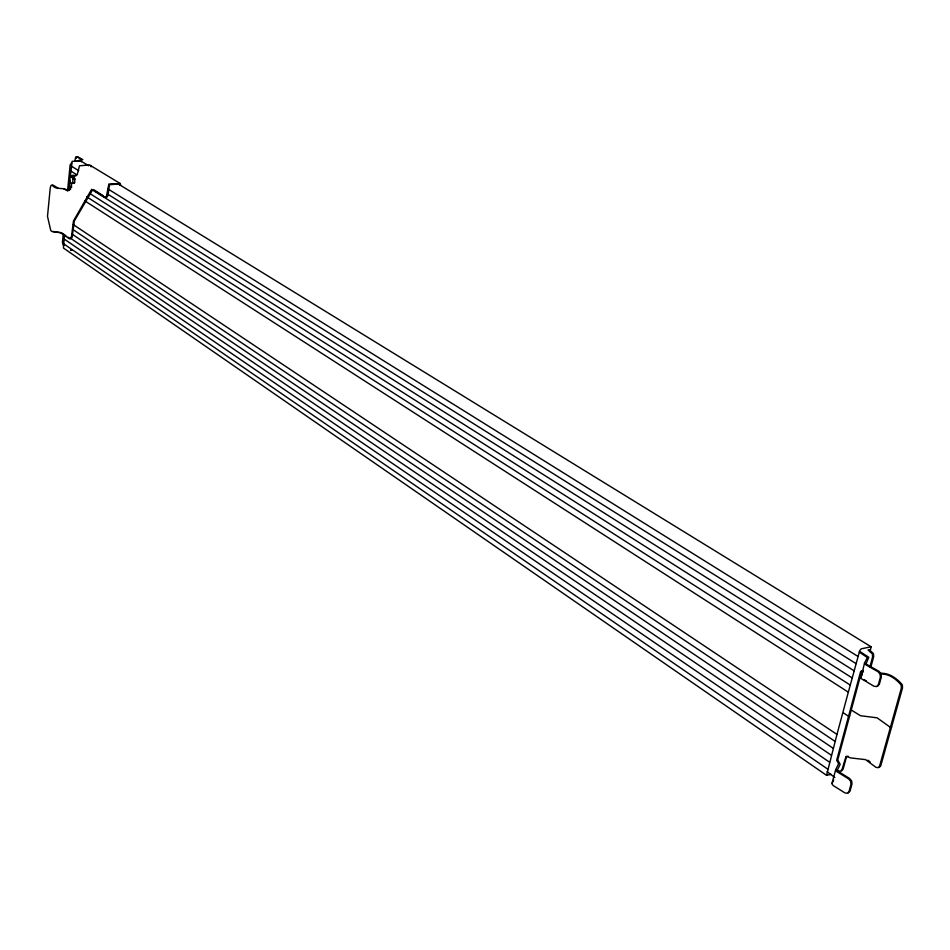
<?xml version="1.0" encoding="UTF-8"?>
<svg xmlns="http://www.w3.org/2000/svg" width="950" height="950" viewBox="0 0 950 950"><rect width="100%" height="100%" fill="white"/><g stroke="black" fill="none" stroke-linecap="round" stroke-linejoin="round"><path stroke-width="1.43" d="M63.27 233.736L62.415 242.286L63.341 245.468M67.557 190.796L70.157 164.777L71.594 163.067M64.398 235.695L63.448 248.057L826.547 775.319L831.084 774.333M74.884 160.906L75.703 156.999L76.724 156.762L81.664 159.374L76.986 161.12M74.539 182.709L74.907 179.016L73.542 176.178L71.677 176.249L69.932 177.116L69.979 182.222L70.929 183.635L74.539 182.709L70.929 183.635M71.677 176.249L73.043 179.075L72.663 182.78M835.679 769.738L836.879 771.626L848.671 778.917L850.701 781.375L850.974 784.439L849.062 791.421L847.436 793.286L844.859 792.87L833.126 785.519L831.927 783.619L835.679 769.738L838.601 763.752L836.677 760.273L860.653 671.436L862.588 670.973L863.419 671.982M864.524 663.017L865.806 664.786L878.002 671.697L880.092 674.12L880.377 677.267L878.37 684.558L876.684 686.565L874.012 686.268L860.819 678.371L864.524 663.017L867.326 657.554L859.287 652.08M870.057 651.7L871.079 646.76L119.011 184.407M869.784 667.292L872.599 656.961L872.373 653.861L868.051 649.954M870.865 667.007L873.679 656.688L873.454 653.588L869.131 649.681M75.976 158.424L77.579 156.714L82.804 159.648L78.874 161.049M71.191 177.496L72.153 175.441L75.287 175.726L77.318 174.325L79.479 165.811L89.502 164.908L120.258 183.564L120.638 184.965M72.105 177.46L73.067 175.417L76.202 175.691M831.927 783.619L833.684 779.986M860.605 677.516L862.291 674.191M879.284 767.469L880.804 765.641L902.5 687.966L902.346 684.831C896.919 678.371 888.879 672.564 879.914 673.301M841.593 770.913L843.125 769.084L846.498 756.699L848.065 756.129M877.681 686.197L879.367 684.19L881.363 676.899L881.089 673.764L878.988 671.341L866.792 664.43L866.163 663.551L868.787 657.305L860.569 651.926M826.547 775.319L836.974 734.421L73.186 224.544M836.974 734.421L848.326 692.17L84.918 200.925M848.326 692.17L859.75 650.56L861.234 648.838L871.079 646.76M848.421 792.882L850.048 791.018L851.972 784.035L851.687 780.971L849.656 778.525L837.876 771.234L837.271 770.284L840.18 764.299L837.758 759.953L861.745 671.151L863.372 670.486M69.932 180.464L68.697 190.487M70.371 176.059L72.129 161.369L80.513 160.799L88.683 165.763M92.732 189.62L74.361 220.958L72.058 237.619L70.181 238.616L68.008 237.144M68.044 190.439L71.392 187.114L71.606 183.267M70.728 188.979L68.946 190.404L66.809 190.499L64.066 189.038M73.542 176.178L69.932 177.116M849.644 715.956L848.552 716.252L843.624 713.034M51.894 185.44L53.105 185.119L58.176 188.195M105.688 197.256L107.219 196.923L108.122 194.489L109.464 184.716L118.916 184.039L119.724 185.001M891.563 727.106L890.399 727.356L877.111 717.832L860.486 715.718L851.806 710.351M73.043 179.075L74.907 179.016M70.549 250.04L72.105 250.159M70.87 249.767L71.63 249.838M880.448 674.12C888.796 673.384 896.171 679.072 901.182 685.069L901.324 688.192L879.641 765.902L878.121 767.731L875.829 767.256L865.581 759.632L850.749 757.934L846.058 756.331L842.056 769.405L840.524 771.246L838.149 770.806M52.856 231.467L61.501 232.714L65.847 235.659M120.258 183.564L108.87 184.003L106.293 196.959L104.761 197.291L92.768 189.727M864.084 679.642L866.507 681.031M71.155 166.001L78.707 170.703M107.659 188.753L857.921 656.403M70.656 170.917L76.938 174.859M108.359 194.56L855.998 663.599M103.289 195.736L93.682 189.691L90.974 190.416L73.459 221.006L71.559 236.087L70.466 238.688L69.279 238.664L60.61 232.762L51.953 231.515L50.754 230.494L47.5 216.374L50.255 187.827L50.991 185.476L52.191 185.155C55.943 190.558 63.223 186.734 67.723 190.463M70.169 175.821L72.675 177.401M91.485 189.287L854.062 670.771M89.704 193.444L852.15 677.932M69.184 185.606L71.689 187.209M86.688 196.792L850.226 685.057M72.699 229.377L835.097 741.392M72.2 234.211L833.233 748.339M70.478 238.201L831.369 755.262M63.864 238.83L829.516 762.173M63.377 243.616L827.664 769.072M827.141 771.709L834.86 777.563M867.873 760.214L870.153 761.912M63.496 244.138L64.244 245.421M73.364 177.959L74.017 179.134M81.094 161.096L81.32 161.761M90.737 165.454L91.117 166.832"/></g></svg>
